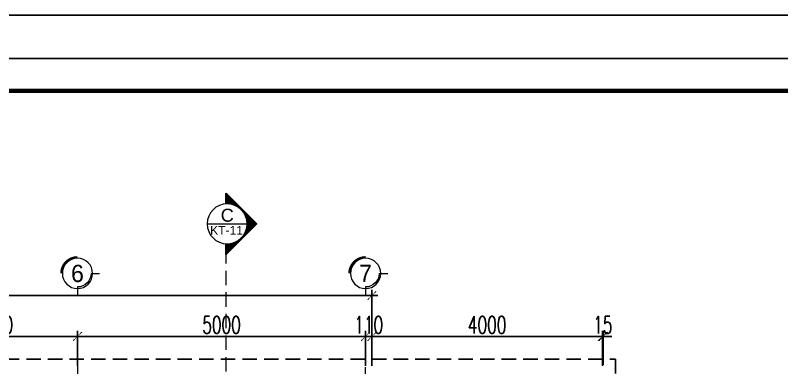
# Model space of a CAD drawing. Header units: millimetres. Extents: x -34806 to 662668, y 63228 to 99452.
# Drawn here: x 57626 to 70927, y 91436 to 97550 of the extents above; entities that cross this region are included whole.
import ezdxf
from ezdxf.enums import TextEntityAlignment as Align

# ---------------------------------------------------------------- set-up
doc = ezdxf.new("R2010")
doc.units = ezdxf.units.MM
doc.header["$LTSCALE"] = 200
doc.header["$MEASUREMENT"] = 0
doc.header["$PDMODE"] = 3
doc.header["$PDSIZE"] = 50
doc.linetypes.add('CENTER2', pattern=[1.125, 0.75, -0.125, 0.125, -0.125])
doc.linetypes.add('DASHED2', pattern=[0.375, 0.25, -0.125])
doc.layers.get('0').update_dxf_attribs({"color": 95, "linetype": 'CONTINUOUS'})
doc.layers.get('DEFPOINTS').update_dxf_attribs({"linetype": 'CONTINUOUS'})
for name, color, linetype, lineweight in [('cat', 1, 'CONTINUOUS', 40), ('hacth', 251, 'CONTINUOUS', 13), ('hatch', 251, 'CONTINUOUS', 5), ('thay', 7, 'CONTINUOUS', 18), ('tim', 254, 'CENTER2', 9)]:
    doc.layers.add(name, color=color, linetype=linetype, lineweight=lineweight)
for name, color, linetype in [('DIM', 1, 'CONTINUOUS'), ('KHUNGTEN', 7, 'CONTINUOUS'), ('Net_Manh', 155, 'CONTINUOUS'), ('TEXT', 7, 'CONTINUOUS'), ('TPTA-Text', 253, 'CONTINUOUS')]:
    doc.layers.add(name, color=color, linetype=linetype)
doc.styles.add('Aria H iso', font='VHARIAL.ttf')
doc.styles.add('CHU HOA Day', font='VHARIAL.ttf')
doc.styles.add('dam', font='VHAVANB.ttf', dxfattribs={"width": 0.9, "height": 450})
doc.styles.add('Scale', font='vnsimli.shx', dxfattribs={"width": 0.65, "bigfont": 'bigfont.shx'})
doc.dimstyles.new('Scale', dxfattribs={"dimscale": 10, "dimtxt": 2, "dimasz": 0.8, "dimexe": 1, "dimexo": 0, "dimgap": 0.5, "dimtad": 1, "dimdec": 0, "dimzin": 0, "dimdsep": 46, "dimtxsty": 'Scale', "dimblk": 'ARCHTICK', "dimcen": 1, "dimdle": 1, "dimclrd": 8, "dimclre": 251, "dimclrt": 3, "dimadec": 0, "dimazin": 0, "dimtfac": 1, "dimtdec": 0, "dimtix": 1, "dimtmove": 2, "dimatfit": 3, "dimfxl": 1, "dimtolj": 1, "dimtzin": 0, "dimarcsym": 0})

# ---------------------------------------------------------------- blocks, each defined once
blk = doc.blocks.new('_ArchTick')
at = {"layer": 'DIM', "color": 150}
blk.add_lwpolyline([(0.5, 0.5, 0.133, 0, 0), (0, 0, 0, 0.133, 0), (-0.5, -0.5, 0.133, 0.133, 0)], format="xyseb", dxfattribs=at)
blk = doc.blocks.new('*D130')
at = {"layer": 'DEFPOINTS', "color": 0}
for p in [(63815, 92687), (40595, 91468), (63815, 91468)]:
    blk.add_point(p, dxfattribs=at)
at = {"layer": 'TPTA-Text', "color": 251, "lineweight": -2}
for p, q in [((40595, 91468), (40595, 92787)), ((63815, 91468), (63815, 92787))]:
    blk.add_line(p, q, dxfattribs=at)
at = {"layer": 'TPTA-Text', "color": 8, "lineweight": -2}
blk.add_line((40495, 92687), (63915, 92687), dxfattribs=at)
at = {"layer": 'TPTA-Text', "color": 8, "lineweight": -2, "xscale": 150, "yscale": 150, "zscale": 150, "rotation": 180}
blk.add_blockref('_ArchTick', (40595, 92687), dxfattribs=at)
at = {"layer": 'TPTA-Text', "color": 8, "lineweight": -2, "xscale": 150, "yscale": 150, "zscale": 150}
blk.add_blockref('_ArchTick', (63815, 92687), dxfattribs=at)
at = {"layer": 'TPTA-Text', "color": 3, "insert": (52205, 92887), "char_height": 300, "attachment_point": 5, "style": 'Scale'}
blk.add_mtext('\\A1;23220', dxfattribs=at)
blk = doc.blocks.new('*D131')
at = {"layer": 'DEFPOINTS', "color": 0}
for p in [(63705, 91978), (63705, 91468), (63815, 91468)]:
    blk.add_point(p, dxfattribs=at)
at = {"layer": 'TPTA-Text', "color": 251, "lineweight": -2}
for p, q in [((63705, 91468), (63705, 92078)), ((63815, 91468), (63815, 92078))]:
    blk.add_line(p, q, dxfattribs=at)
at = {"layer": 'TPTA-Text', "color": 8, "lineweight": -2}
for p, q in [((63705, 91978), (63555, 91978)), ((63815, 91978), (63705, 91978)), ((63815, 91978), (63965, 91978))]:
    blk.add_line(p, q, dxfattribs=at)
at = {"layer": 'TPTA-Text', "color": 8, "lineweight": -2, "xscale": 150, "yscale": 150, "zscale": 150}
blk.add_blockref('_ArchTick', (63705, 91978), dxfattribs=at)
at = {"layer": 'TPTA-Text', "color": 8, "lineweight": -2, "xscale": 150, "yscale": 150, "zscale": 150, "rotation": 180}
blk.add_blockref('_ArchTick', (63815, 91978), dxfattribs=at)
at = {"layer": 'TPTA-Text', "color": 3, "insert": (63760, 92178), "char_height": 300, "attachment_point": 5, "style": 'Scale'}
blk.add_mtext('\\A1;110', dxfattribs=at)
blk = doc.blocks.new('*D132')
at = {"layer": 'DEFPOINTS', "color": 0}
for p in [(58705, 91978), (58705, 91468), (63705, 91468)]:
    blk.add_point(p, dxfattribs=at)
at = {"layer": 'TPTA-Text', "color": 251, "lineweight": -2}
for p, q in [((58705, 91468), (58705, 92078)), ((63705, 91468), (63705, 92078))]:
    blk.add_line(p, q, dxfattribs=at)
at = {"layer": 'TPTA-Text', "color": 8, "lineweight": -2}
blk.add_line((63805, 91978), (58605, 91978), dxfattribs=at)
at = {"layer": 'TPTA-Text', "color": 8, "lineweight": -2, "xscale": 150, "yscale": 150, "zscale": 150, "rotation": 180}
blk.add_blockref('_ArchTick', (58705, 91978), dxfattribs=at)
at = {"layer": 'TPTA-Text', "color": 8, "lineweight": -2, "xscale": 150, "yscale": 150, "zscale": 150}
blk.add_blockref('_ArchTick', (63705, 91978), dxfattribs=at)
at = {"layer": 'TPTA-Text', "color": 3, "insert": (61205, 92178), "char_height": 300, "attachment_point": 5, "style": 'Scale'}
blk.add_mtext('\\A1;5000', dxfattribs=at)
blk = doc.blocks.new('*D133')
at = {"layer": 'DEFPOINTS', "color": 0}
for p in [(55805, 91978), (55805, 91468), (58705, 91468)]:
    blk.add_point(p, dxfattribs=at)
at = {"layer": 'TPTA-Text', "color": 251, "lineweight": -2}
for p, q in [((55805, 91468), (55805, 92078)), ((58705, 91468), (58705, 92078))]:
    blk.add_line(p, q, dxfattribs=at)
at = {"layer": 'TPTA-Text', "color": 8, "lineweight": -2}
blk.add_line((58805, 91978), (55705, 91978), dxfattribs=at)
at = {"layer": 'TPTA-Text', "color": 8, "lineweight": -2, "xscale": 150, "yscale": 150, "zscale": 150, "rotation": 180}
blk.add_blockref('_ArchTick', (55805, 91978), dxfattribs=at)
at = {"layer": 'TPTA-Text', "color": 8, "lineweight": -2, "xscale": 150, "yscale": 150, "zscale": 150}
blk.add_blockref('_ArchTick', (58705, 91978), dxfattribs=at)
at = {"layer": 'TPTA-Text', "color": 3, "insert": (57255, 92178), "char_height": 300, "attachment_point": 5, "style": 'Scale'}
blk.add_mtext('\\A1;2900', dxfattribs=at)
blk = doc.blocks.new('*D138')
at = {"layer": 'DEFPOINTS', "color": 0}
for p in [(67815, 91978), (63815, 91468), (67815, 91468)]:
    blk.add_point(p, dxfattribs=at)
at = {"layer": 'TPTA-Text', "color": 251, "lineweight": -2}
for p, q in [((63815, 91468), (63815, 92078)), ((67815, 91468), (67815, 92078))]:
    blk.add_line(p, q, dxfattribs=at)
at = {"layer": 'TPTA-Text', "color": 8, "lineweight": -2}
blk.add_line((63715, 91978), (67915, 91978), dxfattribs=at)
at = {"layer": 'TPTA-Text', "color": 8, "lineweight": -2, "xscale": 150, "yscale": 150, "zscale": 150, "rotation": 180}
blk.add_blockref('_ArchTick', (63815, 91978), dxfattribs=at)
at = {"layer": 'TPTA-Text', "color": 8, "lineweight": -2, "xscale": 150, "yscale": 150, "zscale": 150}
blk.add_blockref('_ArchTick', (67815, 91978), dxfattribs=at)
at = {"layer": 'TPTA-Text', "color": 3, "insert": (65815, 92178), "char_height": 300, "attachment_point": 5, "style": 'Scale'}
blk.add_mtext('\\A1;4000', dxfattribs=at)
blk = doc.blocks.new('tr')
at = {"layer": 'thay', "ltscale": 600}
for p, q in [((0, -200), (0, 0)), ((313, -513), (513, -513))]:
    blk.add_line(p, q, dxfattribs=at)
at = {"layer": 'thay', "color": 150, "ltscale": 600, "const_width": 50}
blk.add_lwpolyline([(-375, -513, 0.414214), (0, -888, 0.414214)], format="xyb", dxfattribs=at)
at = {"layer": 'thay', "ltscale": 600}
blk.add_circle((0, -513), 350, dxfattribs=at)
blk.add_arc((0, -513), 313, 0, 90, dxfattribs=at)
blk = doc.blocks.new('*D210')
at = {"layer": 'DEFPOINTS', "color": 0}
for p in [(67815, 91978), (67815, 91484), (67830, 91484)]:
    blk.add_point(p, dxfattribs=at)
at = {"layer": 'TPTA-Text', "color": 251, "lineweight": -2}
for p, q in [((67815, 91484), (67815, 92078)), ((67830, 91484), (67830, 92078))]:
    blk.add_line(p, q, dxfattribs=at)
at = {"layer": 'TPTA-Text', "color": 8, "lineweight": -2}
for p, q in [((67815, 91978), (67665, 91978)), ((67830, 91978), (67815, 91978)), ((67830, 91978), (67980, 91978))]:
    blk.add_line(p, q, dxfattribs=at)
at = {"layer": 'TPTA-Text', "color": 8, "lineweight": -2, "xscale": 150, "yscale": 150, "zscale": 150}
blk.add_blockref('_ArchTick', (67815, 91978), dxfattribs=at)
at = {"layer": 'TPTA-Text', "color": 8, "lineweight": -2, "xscale": 150, "yscale": 150, "zscale": 150, "rotation": 180}
blk.add_blockref('_ArchTick', (67830, 91978), dxfattribs=at)
at = {"layer": 'TPTA-Text', "color": 3, "insert": (67822, 92178), "char_height": 300, "attachment_point": 5, "style": 'Scale'}
blk.add_mtext('\\A1;15', dxfattribs=at)
blk = doc.blocks.new('cad')
at = {"layer": 'hatch'}
h = blk.add_hatch(dxfattribs=at)
h.set_pattern_fill('ANSI31', color=256, scale=96.25, angle=-90, style=0)
h.set_pattern_definition([(225, (101783, 283734), (-8.50737846, 8.50737846), [])])
edge = h.paths.add_edge_path()
edge.add_ellipse((0, 0), major_axis=(-408, 408), ratio=1, start_angle=135, end_angle=137.8395)
edge.add_line((29, -577), (29, -890))
edge.add_line((29, -890), (-861, 0))
edge.add_line((-861, 0), (29, 890))
edge.add_line((29, 890), (29, 577))
edge.add_ellipse((0, 0), major_axis=(408, 408), ratio=1, start_angle=42.1605, end_angle=45)
edge.add_ellipse((0, 0), major_axis=(-408, 408), ratio=1, start_angle=-45, end_angle=135)
at = {"layer": 'cat', "color": 150, "linetype": 'Continuous', "const_width": 62.4}
for points in [[(29, 577), (29, 890)], [(29, -577), (29, -890)]]:
    blk.add_lwpolyline(points, dxfattribs=at)
at = {"layer": 'thay', "linetype": 'Continuous'}
for p in [(29, 890), (29, -890)]:
    blk.add_line(p, (-861, 0), dxfattribs=at)
at = {"layer": 'thay'}
blk.add_line((577, 0), (-578, 0), dxfattribs=at)
blk.add_circle((0, 0), 578, dxfattribs=at)
at = {"layer": 'TEXT'}
for tag, height, style, p in [('1', 375, 'CHU HOA Day', (-500, 62)), ('KT-00', 250, 'Aria H iso', (-1613, -278))]:
    blk.add_attdef(tag, text='', height=height, dxfattribs=dict(at, style=style)).set_placement(p, align=Align.CENTER)
blk = doc.blocks.new('khung')
at = {"layer": 'DEFPOINTS', "color": 8}
blk.add_lwpolyline([(0, 0), (31503.2, 0), (31503.2, 22275), (0, 22275)], close=True, dxfattribs=at)
at = {"layer": 'KHUNGTEN', "color": 4, "const_width": 54.3}
blk.add_lwpolyline([(847.8, 388.1), (31117, 388.1), (31117, 21886.9), (847.8, 21886.9)], close=True, dxfattribs=at)

msp = doc.modelspace()

# ---------------------------------------------------------------- linework, layer by layer
msp.add_lwpolyline([(77786.8, 63921.1), (30847.2, 63921.1), (30847.2, 97550.1), (77786.8, 97550.1)], close=True)
at = {"layer": 'Net_Manh', "linetype": 'DASHED2', "ltscale": 5}
msp.add_lwpolyline([(39817.2, 91585.8), (68044.6, 91585.8), (68044.6, 73988.8), (39817.2, 73988.8)], close=True, dxfattribs=at)
at = {"layer": 'thay', "linetype": 'DASHED2', "ltscale": 5}
msp.add_line((61285.6, 71119.2), (61285.6, 93397.6), dxfattribs=at)
at = {"layer": 'tim', "ltscale": 2}
for p, q in [((58704.7, 91467.9), (58704.7, 73596.9)), ((63704.7, 73596.9), (63704.7, 91467.9))]:
    msp.add_line(p, q, dxfattribs=at)

# ---------------------------------------------------------------- block references
at = {"layer": 'DIM', "xscale": -0.75, "yscale": 0.75, "zscale": 0.75, "rotation": 180}
for p in [(58704.7, 92686.8), (63704.7, 92686.8)]:
    msp.add_blockref('tr', p, dxfattribs=at)
at = {"layer": 'hacth', "xscale": 1.44238117831992, "yscale": 1.442381252141786, "zscale": 1.442381260145733}
msp.add_blockref('khung', (31957, 64671.1), dxfattribs=at)
at = {"layer": 'TEXT', "linetype": 'Continuous'}
ref = msp.add_blockref('cad', (61302.7, 93931.6), dxfattribs=dict(at, xscale=-0.5999999998603016, yscale=0.5999999999767169, zscale=0.6))
ref.add_attrib('1', 'c', dxfattribs={"height": 225, "style": 'CHU HOA Day'}).set_placement((61304.6, 93968.7), align=Align.CENTER)
ref.add_attrib('KT-00', 'kt-11', dxfattribs={"height": 150, "style": 'Aria H iso'}).set_placement((61292.8, 93745), align=Align.CENTER)

# ---------------------------------------------------------------- texts
at = {"layer": 'TEXT', "linetype": 'Continuous', "style": 'dam'}
for s, p in [('6', (58704.7, 93071.7)), ('7', (63704.7, 93071.7))]:
    msp.add_text(s, height=300, dxfattribs=at).set_placement(p, align=Align.MIDDLE)

# ---------------------------------------------------------------- dimensions: what is measured, and where the dimension line sits
at = {"layer": 'TPTA-Text'}
for base, p1, p2, picture, middle in [((63814.7, 92686.8), (40594.7, 91467.9), (63814.7, 91467.9), '*D130', (52204.7, 92886.8)), ((55804.7, 91977.7), (58704.7, 91467.9), (55804.7, 91467.9), '*D133', (57254.7, 92177.7)), ((58704.7, 91977.7), (63704.7, 91467.9), (58704.7, 91467.9), '*D132', (61204.7, 92177.7)), ((63704.7, 91977.7), (63814.7, 91467.9), (63704.7, 91467.9), '*D131', (63759.7, 92177.7)), ((67814.7, 91977.7), (63814.7, 91467.9), (67814.7, 91467.9), '*D138', (65814.7, 92177.7)), ((67814.7, 91977.7), (67829.7, 91484.4), (67814.7, 91484.4), '*D210', (67822.2, 92177.7))]:
    dim = msp.add_linear_dim(base=base, p1=p1, p2=p2, dimstyle='Scale', override={"dimscale": 100, "dimtxt": 3, "dimasz": 1.5, "dimfxl": 110}, dxfattribs=at)
    dim.commit()
    dim.dimension.update_dxf_attribs({"geometry": picture, "text_midpoint": middle})

doc.saveas('drawing.dxf')
